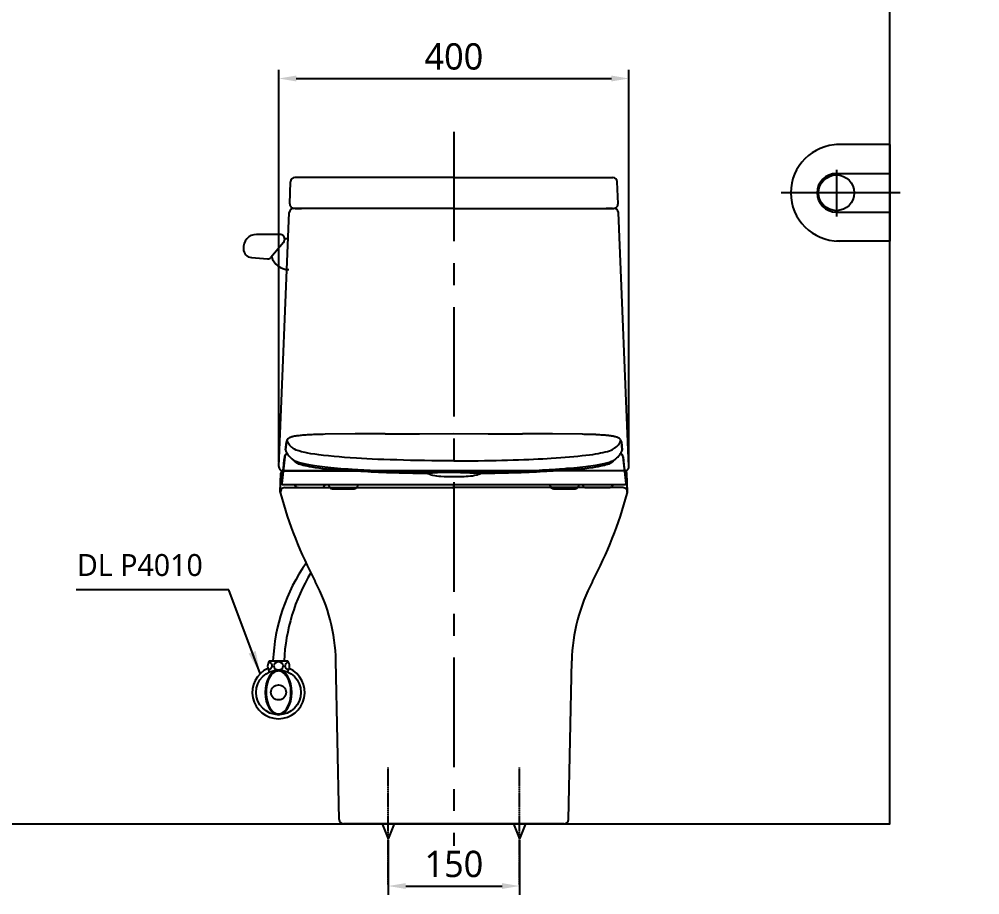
# Model space of a CAD drawing. Extents: x 2063 to 4292, y -4038 to -1742.
# Drawn here: x 3159 to 4255, y -3866 to -2867 of the extents above; entities that cross this region are included whole.
import ezdxf

# ---------------------------------------------------------------- set-up
doc = ezdxf.new("R2010")
doc.units = 0
doc.header["$LTSCALE"] = 20
doc.header["$MEASUREMENT"] = 0
doc.linetypes.add('CENTER', pattern=[2, 1.25, -0.25, 0.25, -0.25])
doc.linetypes.add('CENTER2', pattern=[1.125, 0.75, -0.125, 0.125, -0.125])
doc.layers.get('0').update_dxf_attribs({"linetype": 'CONTINUOUS'})
doc.layers.get('DEFPOINTS').update_dxf_attribs({"linetype": 'CONTINUOUS'})
for name, color, linetype in [('1', 1, 'CONTINUOUS'), ('2', 2, 'CONTINUOUS'), ('4', 4, 'CONTINUOUS'), ('6', 6, 'CONTINUOUS'), ('CENTER', 2, 'CENTER'), ('FAUCET', 4, 'CONTINUOUS')]:
    doc.layers.add(name, color=color, linetype=linetype)
doc.styles.add('GHS', font='romans', dxfattribs={"bigfont": 'ghs'})
doc.styles.get("Standard").update_dxf_attribs({"font": 'NanumGothic.ttf'})
doc.dimstyles.new('ISO-25', dxfattribs={"dimtxt": 20, "dimasz": 20, "dimexe": 3, "dimexo": 1, "dimgap": 5, "dimtad": 1, "dimtoh": 1, "dimdec": 0, "dimtxsty": 'Standard', "dimcen": 0, "dimclrd": 3, "dimclre": 3, "dimclrt": 2, "dimadec": 0, "dimazin": 0, "dimtfac": 1, "dimtdec": 0, "dimtmove": 0, "dimatfit": 3, "dimfxl": 0, "dimarcsym": 0})
doc.dimstyles.get("Standard").update_dxf_attribs({"dimtxt": 2.7, "dimasz": 2, "dimexe": 2, "dimexo": 1, "dimgap": 1.5, "dimtad": 1, "dimlfac": 10, "dimzin": 0, "dimdsep": 46, "dimtxsty": 'Standard', "dimcen": 0, "dimclrt": 2, "dimadec": 0, "dimazin": 0, "dimtfac": 1, "dimtofl": 0, "dimtmove": 0, "dimatfit": 3, "dimfxl": 0, "dimtolj": 1, "dimtzin": 0, "dimarcsym": 0})

# ---------------------------------------------------------------- blocks, each defined once
blk = doc.blocks.new('A$C20BB425E')
at = {"color": 2, "ltscale": 50}
for p, q in [((196.4, 63), (196.4, 63)), ((5.3, 53.6), (4.3, 44.7)), ((388.5, 44.7), (387.5, 53.6)), ((3.4, 36.5), (0, 6.2)), ((392.8, 6.2), (389.4, 36.5)), ((1.1, 4.9), (10.3, 4.9)), ((10.3, 4.9), (26.4, 4.9)), ((26.4, 4.9), (95.1, 4.9)), ((95.1, 4.9), (297.7, 4.9)), ((297.7, 4.9), (366.4, 4.9)), ((366.4, 4.9), (382.4, 4.9)), ((382.4, 4.9), (391.7, 4.9))]:
    blk.add_line(p, q, dxfattribs=at)
for points in [[(29.2, 61.5), (27.4, 61.4), (25.5, 61.2), (23.8, 61.1), (22.1, 60.9), (20.9, 60.8), (19.7, 60.6), (18.6, 60.5), (17.8, 60.4), (17.3, 60.3), (17, 60.3), (16.7, 60.2), (16.4, 60.2), (16, 60.1), (15.5, 60.1), (15, 60), (14.4, 59.9), (13.8, 59.7), (13, 59.6), (12.2, 59.4), (11.5, 59.2), (11, 59.1), (10.7, 59), (10.4, 58.9), (10, 58.7), (9.6, 58.6), (9.2, 58.4), (8.9, 58.2), (8.5, 58.1), (8, 57.8), (7.6, 57.5), (7.2, 57.1), (6.8, 56.8), (6.5, 56.4), (6.3, 56.2), (6.1, 55.9), (5.9, 55.5), (5.7, 55), (5.5, 54.4), (5.3, 53.8)], [(6, 55.6), (6.1, 55.2), (6.2, 54.8), (6.4, 54.4), (6.6, 54), (6.7, 53.6), (6.9, 53.3), (7.1, 53), (7.2, 52.6), (7.3, 52.5), (7.4, 52.4), (7.4, 52.2), (7.5, 52.1), (7.6, 52), (7.7, 51.9), (7.7, 51.8), (7.9, 51.5), (8, 51.3), (8.2, 51.1), (8.3, 50.8), (8.5, 50.6), (8.7, 50.3), (8.9, 50.1), (9.1, 49.8), (9.3, 49.5), (9.6, 49.2), (9.8, 49), (10.1, 48.7), (10.4, 48.4), (10.7, 48.1), (11.1, 47.8), (11.5, 47.5), (11.8, 47.2), (12.2, 46.9), (12.6, 46.6), (13.1, 46.3)], [(49.6, 62.2), (47.5, 62.1), (45, 62.1), (42.6, 62), (40.4, 62), (38.2, 61.9), (36.2, 61.8), (34.3, 61.7), (32.5, 61.7), (30.9, 61.6), (29.4, 61.5), (29.2, 61.5)], [(118, 62.8), (83.8, 62.6), (49.6, 62.2)], [(49.6, 62.2), (49.6, 62.2)], [(49.6, 62.2), (49.6, 62.2)], [(49.6, 62.2), (49.6, 62.2)], [(118, 62.8), (157.2, 62.9), (196.4, 63)], [(196.4, 63), (235.6, 62.9), (274.8, 62.8)], [(343.2, 62.2), (309, 62.6), (274.8, 62.8)], [(358.1, 61.8), (356.6, 61.8), (354.2, 61.9), (351.6, 62), (349.5, 62.1), (347.4, 62.1), (345.1, 62.1), (343.2, 62.2)], [(387.5, 53.8), (387.3, 54.6), (387, 55.3), (386.7, 55.9), (386.4, 56.3), (386.2, 56.6), (386, 56.8), (385.8, 57), (385.3, 57.4), (384.8, 57.8), (384.3, 58.1), (383.8, 58.3), (383.5, 58.5), (383, 58.6), (382.6, 58.8), (382.2, 58.9), (381.9, 59), (381.5, 59.1), (381.1, 59.2), (380.6, 59.4), (380.1, 59.5), (379.4, 59.6), (378.9, 59.8), (378.3, 59.9), (377.7, 60), (377.2, 60.1), (376.7, 60.2), (376.3, 60.2), (375.9, 60.3), (375.4, 60.4), (374.8, 60.4), (374.2, 60.5), (373.5, 60.6), (372.8, 60.7), (372, 60.8), (371.1, 60.9), (370.1, 61), (368.9, 61.1), (367.6, 61.2), (366.2, 61.3), (364.6, 61.4), (362.9, 61.5), (361, 61.6), (358.9, 61.7), (358.1, 61.8)], [(386.8, 55.6), (386.8, 55.6), (386.4, 54.4), (385.9, 53.3), (385.3, 52.2), (384.7, 51.2), (384.1, 50.3), (383.5, 49.5), (382.8, 48.8), (382.1, 48.1), (381.3, 47.4), (380.5, 46.8), (379.7, 46.3)], [(4.3, 44.6), (5.3, 53.5)], [(4.3, 44.6), (4.3, 44.4), (4.3, 44.3)], [(4.3, 44.5), (4.3, 44.5), (4.3, 44.4)], [(4.3, 44.3), (4.3, 44.2)], [(4.3, 44.2), (4.4, 44.2), (4.4, 44), (4.5, 43.8), (4.6, 43.6), (4.6, 43.4), (4.7, 43.2), (4.8, 43.1), (4.8, 42.9), (4.9, 42.8), (4.9, 42.7), (5, 42.6), (5, 42.5), (5, 42.4), (5.1, 42.3), (5.1, 42.2), (5.2, 42), (5.3, 41.9), (5.4, 41.7), (5.5, 41.5), (5.6, 41.3), (5.7, 41.1), (5.9, 40.8), (6.1, 40.5), (6.3, 40.2), (6.5, 39.9), (6.7, 39.6), (6.9, 39.3), (7.1, 39), (8.1, 37.7), (9.3, 36.5), (10.5, 35.3), (10.7, 35.1), (11, 34.9), (11.2, 34.6), (11.4, 34.5), (11.6, 34.4), (11.7, 34.2), (11.9, 34.1), (12, 34), (12.2, 33.8), (12.3, 33.7), (12.4, 33.6), (12.5, 33.6), (12.6, 33.5), (12.7, 33.4), (12.8, 33.3), (13, 33.2), (13.1, 33.1), (13.3, 33), (13.5, 32.8), (13.7, 32.7), (14, 32.5), (14.3, 32.4), (14.5, 32.2), (14.8, 32.1), (15, 32), (15.2, 31.9), (15.4, 31.8), (15.6, 31.7), (15.9, 31.6), (16.3, 31.4), (16.8, 31.2), (17.4, 31), (17.9, 30.8), (18.5, 30.6), (19.2, 30.4), (19.8, 30.2), (20.5, 30), (21.9, 29.6), (23.4, 29.2), (25.1, 28.8), (26.8, 28.4), (28.6, 28), (30.6, 27.6), (32.8, 27.2), (35.1, 26.9), (37.6, 26.5), (40.2, 26.1), (43, 25.8), (46, 25.4), (49.2, 25), (52.6, 24.7), (56.1, 24.3), (59.8, 24), (63.7, 23.7), (67.6, 23.3), (71.7, 23), (75.9, 22.7), (80.3, 22.4), (83.6, 22.2), (87, 22), (90.4, 21.8), (93.8, 21.6), (97.4, 21.4), (101.1, 21.2), (104.9, 21), (109.1, 20.8), (113.5, 20.6), (118, 20.4), (122.7, 20.3), (127.4, 20.1), (132, 20), (136.6, 19.8), (141.4, 19.7), (146.2, 19.6), (151, 19.5), (155.9, 19.4), (160.5, 19.3), (165.1, 19.3), (166.5, 19.3), (167.9, 19.2), (169.4, 19.2), (171, 19.2), (172.8, 19.2), (174.8, 19.2), (176.9, 19.2), (179.2, 19.1), (181.7, 19.1), (184.4, 19.1), (187.1, 19.1), (190.1, 19.1), (193.2, 19.1), (196.4, 19.1)], [(5.3, 53.6), (5.3, 53.8)], [(5.3, 53.5), (5.3, 53.6)], [(196.4, 32), (188, 32), (179.6, 32), (171.2, 32.1), (163, 32.2), (154.8, 32.3), (146.8, 32.5), (139, 32.7), (131.3, 32.9), (123.9, 33.1), (116.7, 33.4), (109.8, 33.6), (103.2, 33.9), (97, 34.3), (91, 34.6), (85.2, 35), (78.3, 35.4), (71.8, 35.9), (65.6, 36.4), (59.7, 36.9), (53.4, 37.5), (47.7, 38.1), (42.4, 38.7), (37.7, 39.4), (33.4, 40), (29.8, 40.7), (26.6, 41.4), (22.7, 42.3), (19.4, 43.3), (16.7, 44.2), (14.6, 45.2), (13.1, 46.3)], [(196.4, 32), (203.4, 32), (210.4, 32), (217.4, 32.1), (224.3, 32.1), (231.2, 32.2), (238, 32.3), (244.7, 32.4), (251.2, 32.6), (257.7, 32.8), (264, 32.9), (270.1, 33.1), (276.1, 33.4), (281.8, 33.6), (287.4, 33.8), (292.7, 34.1), (297.9, 34.4), (302.8, 34.7), (307.6, 35), (313.1, 35.3), (318.4, 35.7), (323.5, 36.1), (328.4, 36.5), (333.1, 36.9), (338, 37.4), (342.7, 37.9), (347, 38.3), (351.1, 38.8), (354.8, 39.3), (358.1, 39.8), (361.1, 40.4), (363.8, 40.9), (366.2, 41.4), (369, 42.1), (371.6, 42.7), (373.8, 43.4), (375.8, 44.1), (377.4, 44.8), (378.7, 45.5), (379.7, 46.3)], [(196.4, 19.1), (199.9, 19.1), (203.2, 19.1), (206.3, 19.1), (209.3, 19.1), (212, 19.1), (214.6, 19.1), (216.8, 19.2), (218.9, 19.2), (220.8, 19.2), (222.5, 19.2), (224.1, 19.2), (226.6, 19.3), (229.2, 19.3), (231.7, 19.3), (234.3, 19.4), (236.9, 19.4), (241.8, 19.5), (246.6, 19.6), (251.4, 19.7), (256.2, 19.8), (260.8, 20), (265.4, 20.1), (270.4, 20.3), (275.3, 20.4), (280.1, 20.6), (284.7, 20.8), (289.2, 21), (293.6, 21.3), (297.5, 21.5), (301.4, 21.7), (305.2, 21.9), (308.9, 22.2), (312.5, 22.4), (316.9, 22.7), (321.2, 23), (325.4, 23.4), (329.4, 23.7), (333.2, 24), (336.9, 24.4), (340.3, 24.7), (343.6, 25.1), (346.8, 25.4), (349.8, 25.8), (352.7, 26.1), (355.4, 26.5), (357.9, 26.9), (360.2, 27.3), (362.3, 27.7), (364.2, 28), (366, 28.4), (367.7, 28.8), (369.4, 29.2), (371, 29.6), (372.5, 30.1), (373.9, 30.5), (375.1, 30.9), (376.3, 31.4), (376.7, 31.5), (377.1, 31.7), (377.4, 31.8), (377.7, 32), (377.9, 32.1), (378.1, 32.2), (378.4, 32.3), (378.6, 32.4), (378.8, 32.5), (379, 32.7), (379.2, 32.8), (379.4, 32.9), (379.6, 33.1), (379.8, 33.2), (379.9, 33.3), (380.1, 33.4), (380.2, 33.5), (380.3, 33.5), (380.4, 33.6), (380.5, 33.7), (380.6, 33.8), (380.7, 33.9), (380.8, 34), (381, 34.1), (381.1, 34.3), (381.3, 34.4), (381.4, 34.5), (381.7, 34.8), (382, 35), (382.2, 35.2), (382.5, 35.5), (383.3, 36.3), (384.1, 37.1), (385, 38.1), (385.8, 39.1), (386, 39.5), (386.3, 39.8), (386.5, 40.2), (386.7, 40.5), (386.9, 40.8), (387.1, 41.1), (387.2, 41.3), (387.3, 41.5), (387.4, 41.8), (387.5, 42), (387.6, 42.2), (387.8, 42.4), (387.8, 42.5), (387.9, 42.6), (387.9, 42.7), (388, 42.9), (388, 43), (388.1, 43.2), (388.1, 43.3), (388.2, 43.5), (388.3, 43.7), (388.4, 43.9), (388.4, 44.2), (388.5, 44.2)], [(387.5, 53.6), (387.5, 53.8)], [(387.5, 53.5), (387.5, 53.6)], [(387.5, 53.5), (388.5, 44.6)], [(388.5, 44.8), (388.5, 44.7)], [(388.5, 44.5), (388.5, 44.6), (388.5, 44.8)], [(388.5, 44.7), (388.5, 44.6)], [(388.5, 44.6), (388.5, 44.4), (388.5, 44.2)], [(388.5, 44.2), (388.5, 44.3)], [(0, 6.1), (0.2, 7.7), (0.4, 9.3), (0.5, 10.9), (0.7, 12.4), (0.9, 13.9), (1, 15), (1.1, 16), (1.2, 17.3), (1.4, 18.7), (1.6, 20.3), (1.8, 21.9), (1.9, 23.4), (2.1, 25.1), (2.3, 26.8), (2.5, 28.2), (2.6, 29.7), (2.8, 31.4), (3, 33.1), (3.2, 34.7), (3.4, 36.4)], [(6.1, 40.5), (6, 40.5), (5.8, 40.3), (5.5, 40.1), (5.3, 39.9), (5, 39.7), (4.7, 39.4), (4.4, 39), (4.1, 38.5), (3.8, 38), (3.5, 37.3), (3.4, 36.6)], [(3.4, 36.4), (3.5, 37.2), (3.9, 38), (4.3, 38.8), (5, 39.5), (5.7, 40.1), (6.2, 40.4)], [(16.6, 29.9), (14.5, 31.6), (13, 33.2)], [(379.8, 33.2), (378.2, 31.6), (376.2, 29.9)], [(389.4, 36.4), (389.3, 37.2), (388.9, 38.1), (388.4, 38.8), (387.8, 39.5), (387.1, 40.1), (386.6, 40.4)], [(389.4, 36.6), (389.2, 37.3), (389, 38), (388.7, 38.7), (388.3, 39.1), (388, 39.5), (387.7, 39.8), (387.5, 40), (387.3, 40.2), (386.8, 40.4), (386.7, 40.5)], [(389.4, 36.4), (390.5, 27), (391.7, 16.2), (392.8, 6.1)], [(31.6, 25.2), (29.1, 25.7), (26.7, 26.2), (24.6, 26.7), (22.7, 27.2), (21.1, 27.8), (19.6, 28.3), (18.4, 28.8), (17.4, 29.4), (16.6, 29.9)], [(98.1, 19.3), (90.3, 19.7), (82.9, 20.1), (75.9, 20.6), (69.3, 21), (63.1, 21.5), (57.3, 22), (51.9, 22.5), (47, 23), (42.4, 23.6), (38.4, 24.1), (34.8, 24.6), (31.6, 25.2)], [(361.2, 25.2), (358, 24.6), (354.4, 24.1), (350.4, 23.6), (345.8, 23), (340.9, 22.5), (335.5, 22), (329.7, 21.5), (323.5, 21), (316.8, 20.6), (309.8, 20.1), (302.5, 19.7), (294.7, 19.3)], [(376.2, 29.9), (375.4, 29.3), (374.4, 28.8), (373.1, 28.3), (371.6, 27.7), (369.9, 27.2), (368.1, 26.7), (366, 26.2), (363.7, 25.7), (361.2, 25.2)], [(165.5, 17.3), (160.1, 17.4), (154.7, 17.5), (149.5, 17.6), (144.2, 17.7), (139.1, 17.8), (134.1, 17.9), (129.2, 18.1), (124.3, 18.2), (119.6, 18.4), (115, 18.6), (110.6, 18.7), (106.3, 18.9), (102.1, 19.1), (98.1, 19.3)], [(196.4, 18.9), (195.8, 18.9), (195.1, 18.9), (194.3, 18.9), (193.4, 18.9), (192.5, 18.9), (191.4, 18.8), (190.5, 18.8), (189.8, 18.8), (189.2, 18.8), (188.7, 18.8), (188.4, 18.8), (187.9, 18.8), (187.3, 18.8), (186.7, 18.8), (185.9, 18.7), (185, 18.7), (184.3, 18.7), (183.6, 18.7), (183, 18.7), (182.4, 18.6), (181.7, 18.6), (181, 18.6), (180.2, 18.6), (179.5, 18.5), (178.5, 18.5), (177.5, 18.4), (176.6, 18.4), (175.6, 18.3), (175.3, 18.3), (175, 18.3), (174.7, 18.2), (174.3, 18.2), (174, 18.2), (173.4, 18.1), (172.5, 18.1), (171.8, 18), (171.2, 18), (170.6, 17.9), (170.2, 17.9), (169.9, 17.8), (169.9, 17.8), (169.6, 17.8), (169.3, 17.8), (169, 17.7), (168.7, 17.7), (168.4, 17.7), (166.9, 17.5), (165.5, 17.3)], [(170.5, 15.6), (170.4, 15.7), (170.1, 15.8), (169.8, 16), (169.4, 16.3), (169.1, 16.4), (168.8, 16.5), (168.5, 16.6), (168.2, 16.8), (166.9, 17.1), (165.5, 17.3)], [(196.4, 13.6), (192.7, 13.6), (188.9, 13.6), (185.2, 13.7), (181.6, 13.9), (179.3, 14.1), (177, 14.3), (174.8, 14.7), (172.6, 15.1), (170.5, 15.6)], [(196.4, 18.9), (200.2, 18.9), (204, 18.8), (207.7, 18.7), (211.4, 18.6), (212.6, 18.6), (213.7, 18.5), (214.9, 18.4), (216.1, 18.4), (217.2, 18.3), (218.4, 18.2), (219.7, 18.1), (223.6, 17.8), (227.3, 17.3)], [(222.3, 15.6), (220, 15.1), (217.7, 14.6), (215.3, 14.3), (212.9, 14), (210.5, 13.9), (208.1, 13.7), (204.2, 13.6), (200.3, 13.6), (196.4, 13.6)], [(222.3, 15.6), (222.6, 15.8), (222.9, 16), (223.2, 16.1), (223.5, 16.3), (223.8, 16.4), (224.2, 16.6), (224.6, 16.7), (225, 16.9), (225.6, 17), (226.2, 17.2), (226.7, 17.3), (227.3, 17.3)], [(294.7, 19.3), (290.7, 19.1), (286.5, 18.9), (282.2, 18.7), (277.7, 18.6), (273.2, 18.4), (268.5, 18.2), (263.6, 18.1), (258.7, 17.9), (253.7, 17.8), (248.5, 17.7), (243.3, 17.6), (238.1, 17.5), (232.7, 17.4), (227.3, 17.3)], [(0, 5.7), (0, 5.9), (0, 6.1)], [(0.1, 6), (0, 6.1)], [(0, 5.8), (0, 5.7)], [(0, 5.7), (0.1, 5.5), (0.2, 5.3), (0.3, 5.2)], [(0.1, 5.9), (0.1, 5.5), (0.4, 5.2), (0.7, 5), (0.9, 4.9)], [(0.3, 5.2), (0.5, 5.1), (0.8, 4.9)], [(0.8, 4.9), (0.9, 4.9)], [(0.9, 4.9), (1.1, 4.9)], [(16.6, 2.3), (16.3, 2.5)], [(16.4, 2.5), (16.3, 2.5)], [(16.3, 2.5), (16.4, 2.5)], [(16.4, 2.5), (16.6, 2.3), (17.3, 1.9), (18, 1.6), (18.6, 1.5)], [(18.8, 1.5), (18.5, 1.5)], [(18.6, 1.5), (18.7, 1.5), (18.8, 1.5)], [(18.6, 1.5), (18.8, 1.5), (19, 1.5), (19.3, 1.5), (19.6, 1.5)], [(18.6, 1.5), (18.8, 1.5), (18.8, 1.5)], [(18.8, 1.5), (19, 1.5)], [(19.7, 1.5), (19.5, 1.5)], [(19.7, 1.5), (19.5, 1.5)], [(44.7, 1.5), (44.9, 1.5)], [(44.9, 1.5), (45.2, 1.5), (45.5, 1.5), (45.7, 1.5), (45.8, 1.5)], [(45.8, 1.5), (46.6, 1.7), (47.3, 2), (48, 2.4), (48.1, 2.5)], [(48, 2.4), (48.5, 2.9), (49, 3.4), (49.5, 4.2), (50, 4.9)], [(53.2, 4.9), (53.3, 4.6), (53.7, 3.6), (54.2, 2.7), (54.9, 1.8), (55.4, 1.2)], [(55.4, 1.2), (55.4, 1.2)], [(55.4, 1.2), (55.4, 1.2), (55.4, 1.2)], [(55.4, 1.2), (55.4, 1.2)], [(55.4, 1.2), (55.7, 0.9), (56.4, 0.5), (56.8, 0.3), (57.1, 0.2), (57.5, 0.1), (57.9, 0)], [(55.5, 1.1), (55.4, 1.2)], [(57.9, 0), (58.2, 0), (58.4, 0)], [(82.2, 0), (82.4, 0), (82.6, 0)], [(82.2, 0), (82.4, 0), (82.6, 0)], [(82.4, 0), (82.4, 0), (82.2, 0)], [(82.6, 0), (83, 0.1), (83.4, 0.2), (83.7, 0.3), (84.1, 0.5), (84.4, 0.7), (84.8, 0.9), (85.1, 1.2)], [(85.1, 1.2), (85, 1.1)], [(85.1, 1.2), (85.6, 1.8), (86.3, 2.7), (86.8, 3.6), (87.2, 4.6), (87.3, 4.9)], [(196.4, 0), (196.4, 0.9), (196.4, 2.2), (196.4, 3.4)], [(305.5, 4.9), (305.7, 4.3), (306.1, 3.4), (306.6, 2.5), (307.2, 1.7), (307.7, 1.2)], [(307.7, 1.2), (307.7, 1.2)], [(307.7, 1.2), (308, 0.9), (308.7, 0.5), (309.4, 0.2), (310.1, 0)], [(310.6, 0), (310.4, 0), (310.1, 0)], [(334, 0), (334.3, 0), (334.6, 0), (334.9, 0)], [(334.5, 0), (334.7, 0), (334.9, 0)], [(334.9, 0), (335.7, 0.2), (336, 0.3), (336.4, 0.4), (336.7, 0.6), (337, 0.9), (337.3, 1.1), (337.4, 1.2)], [(337.3, 1.2), (337.9, 1.8), (338.6, 2.7), (339.1, 3.6), (339.5, 4.6), (339.6, 4.9)], [(337.3, 1.1), (337.4, 1.2)], [(337.3, 1.1), (337.3, 1.2)], [(342.8, 4.9), (342.9, 4.7), (343.5, 3.9), (344.1, 3.1), (344.8, 2.4)], [(344.7, 2.5), (344.8, 2.4), (345.5, 2), (346.2, 1.7), (347, 1.5)], [(347, 1.5), (347.1, 1.5), (347.3, 1.5), (347.6, 1.5), (347.9, 1.5)], [(348.1, 1.5), (347.9, 1.5)], [(373.1, 1.5), (373.2, 1.5)], [(373.2, 1.5), (373.5, 1.5), (373.8, 1.5), (374, 1.5), (374.2, 1.5)], [(374.2, 1.5), (374.9, 1.7), (374.9, 1.7)], [(374.9, 1.7), (375.2, 1.8), (375.9, 2.1), (376.4, 2.5)], [(391.7, 4.9), (391.9, 4.9)], [(391.9, 4.9), (392.1, 5), (392.4, 5.2), (392.7, 5.5), (392.7, 5.9)], [(391.9, 4.9), (392.1, 5)], [(392.1, 5), (392.2, 5), (392.5, 5.2), (392.6, 5.4), (392.8, 5.7)], [(392.8, 6.1), (392.7, 6)], [(392.8, 6.2), (392.8, 6.3)], [(392.8, 6.1), (392.8, 6.2)], [(392.8, 5.7), (392.8, 5.9), (392.8, 6.1)]]:
    blk.add_lwpolyline(points, dxfattribs=at)
for centre, major_axis, start_param, end_param in [((1.1, 5.9), (0, 1), 1.466077, 1.570796), ((391.7, 5.9), (0, -1), 1.570796, 1.675516)]:
    blk.add_ellipse(centre, major_axis=major_axis, ratio=0.999757, start_param=start_param, end_param=end_param, dxfattribs=at)
for points in [[(14.4, 4.9), (14.9, 4.1), (15.5, 3.2), (16.3, 2.5)], [(19, 1.5), (19, 1.5), (19, 1.5), (19, 1.5)], [(19.7, 1.5), (19.9, 1.5), (20.2, 1.5), (20.5, 1.5)], [(20.5, 1.5), (22.2, 1.5), (24, 1.5), (25.9, 1.5)], [(25.9, 1.5), (28, 1.5), (32.2, 1.5), (36.4, 1.5), (38.5, 1.5)], [(38.5, 1.5), (40.4, 1.5), (42.2, 1.5), (43.9, 1.5)], [(43.9, 1.5), (44.2, 1.5), (44.5, 1.5), (44.7, 1.5)], [(348.1, 1.5), (348.3, 1.5), (348.6, 1.5), (348.9, 1.5)], [(348.9, 1.5), (350.6, 1.5), (352.4, 1.5), (354.3, 1.5)], [(354.3, 1.5), (356.4, 1.5), (360.6, 1.5), (364.8, 1.5), (366.8, 1.5)], [(366.8, 1.5), (368.8, 1.5), (370.6, 1.5), (372.3, 1.5)], [(372.3, 1.5), (372.6, 1.5), (372.9, 1.5), (373.1, 1.5)], [(378.4, 4.9), (377.9, 4.1), (377.3, 3.2), (376.4, 2.5)], [(58.4, 0), (58.4, 0), (58.5, 0), (58.6, 0)], [(58.6, 0), (58.8, 0), (59.3, 0), (59.9, 0), (60.2, 0)], [(60.2, 0), (60.5, 0), (60.8, 0), (61.2, 0)], [(61.2, 0), (63.1, 0), (65.1, 0), (67, 0)], [(67, 0), (69.1, 0), (73.1, 0), (76.5, 0), (78.1, 0)], [(78.1, 0), (79.5, 0), (80.8, 0), (81.8, 0)], [(81.8, 0), (81.9, 0), (82.1, 0), (82.2, 0)], [(82.2, 0), (82.2, 0), (82.3, 0), (82.3, 0)], [(310.5, 0), (310.5, 0), (310.6, 0), (310.6, 0)], [(310.6, 0), (310.7, 0), (310.8, 0), (311, 0)], [(311, 0), (312, 0), (313.3, 0), (314.7, 0)], [(314.7, 0), (316.3, 0), (319.7, 0), (323.7, 0), (325.8, 0)], [(325.8, 0), (327.7, 0), (329.7, 0), (331.6, 0)], [(331.6, 0), (332, 0), (332.3, 0), (332.6, 0)]]:
    blk.add_open_spline(points, degree=3, dxfattribs=at)
for points, knots in [([(19, 1.5), (19, 1.5), (19.2, 1.5), (19.5, 1.5), (19.7, 1.5)], [0.1249058, 0.1249058, 0.1249058, 0.1249058, 0.5, 1, 1, 1, 1]), ([(44.7, 1.5), (44.9, 1.5), (45.3, 1.5), (45.4, 1.5), (45.4, 1.5)], [0, 0, 0, 0, 0.25, 0.4999954, 0.4999954, 0.4999954, 0.4999954]), ([(196.4, 3.4), (196.4, 3.4), (196.4, 3.9), (196.4, 4.5), (196.4, 4.9)], [0, 0, 0, 0, 0.00250847, 0.03856434, 0.03856434, 0.03856434, 0.03856434]), ([(58.3, 0), (58.3, 0), (58.3, 0), (58.3, 0), (58.4, 0)], [0.3247063, 0.3247063, 0.3247063, 0.3247063, 0.5, 0.6790387, 0.6790387, 0.6790387, 0.6790387]), ([(332.6, 0), (332.9, 0), (333.5, 0), (333.9, 0), (334, 0)], [0, 0, 0, 0, 0.25, 0.4339289, 0.4339289, 0.4339289, 0.4339289]), ([(334, 0), (334.1, 0), (334.3, 0), (334.5, 0), (334.5, 0), (334.5, 0)], [0.4339289, 0.4339289, 0.4339289, 0.4339289, 0.5, 0.75, 0.8336014, 0.8336014, 0.8336014, 0.8336014])]:
    blk.add_open_spline(points, degree=3, knots=knots, dxfattribs=at)
blk = doc.blocks.new('*D36')
at = {"layer": '1', "color": 3, "lineweight": -2}
for p, q in [((3579.9, -3804), (3579.9, -3866.3)), ((3729.9, -3804), (3729.9, -3866.3)), ((3599.9, -3856.3), (3709.9, -3856.3))]:
    blk.add_line(p, q, dxfattribs=at)
at = {"layer": '1', "color": 3}
for points in [[(3599.9, -3853), (3599.9, -3859.6), (3579.9, -3856.3)], [(3709.9, -3853), (3709.9, -3859.6), (3729.9, -3856.3)]]:
    blk.add_solid(points, dxfattribs=at)
at = {"layer": 'DEFPOINTS', "color": 0}
for p in [(3579.9, -3799), (3729.9, -3799), (3729.9, -3856.3)]:
    blk.add_point(p, dxfattribs=at)
at = {"layer": '1', "color": 2, "insert": (3654.9, -3831.3), "char_height": 30, "attachment_point": 5}
blk.add_mtext('\\A1;150', dxfattribs=at)
blk = doc.blocks.new('*D38')
at = {"color": 3, "lineweight": -2, "ltscale": 3}
for p, q in [((3455.1, -3372.5), (3455.1, -2925)), ((3854.6, -3372.7), (3854.6, -2925)), ((3475.1, -2935), (3834.6, -2935))]:
    blk.add_line(p, q, dxfattribs=at)
at = {"color": 3, "ltscale": 3}
for points in [[(3475.1, -2931.6), (3475.1, -2938.3), (3455.1, -2935)], [(3834.6, -2931.6), (3834.6, -2938.3), (3854.6, -2935)]]:
    blk.add_solid(points, dxfattribs=at)
at = {"layer": 'DEFPOINTS', "color": 0, "ltscale": 3}
for p in [(3854.6, -2935), (3455.1, -3377.5), (3854.6, -3377.7)]:
    blk.add_point(p, dxfattribs=at)
at = {"color": 2, "ltscale": 3, "insert": (3654.9, -2910), "char_height": 30, "attachment_point": 5}
blk.add_mtext('\\A1;400', dxfattribs=at)

msp = doc.modelspace()

# ---------------------------------------------------------------- linework, layer by layer
at = {"lineweight": -3}
for p, q in [((3467.56867, -3077.90165), (3468.61183, -3052.90165)), ((3842.13401, -3077.90165), (3841.09085, -3052.90165))]:
    msp.add_line(p, q, dxfattribs=at)
for p, q in [((3455.06867, -3377.47173), (3467.1514, -3087.90165)), ((3854.63401, -3377.47173), (3842.55127, -3087.90165)), ((3456.85134, -3407.01218), (3457.63931, -3385.22476)), ((3849.63835, -3382.68018), (3460.06432, -3382.68018)), ((3460.27758, -3382.68018), (3654.85134, -3382.68018)), ((3849.42509, -3382.68018), (3654.85134, -3382.68018)), ((3852.85134, -3407.01218), (3852.06337, -3385.22476)), ((3461.88174, -3401.73218), (3654.85134, -3401.73218)), ((3847.82094, -3401.73218), (3654.85134, -3401.73218)), ((3524.06983, -3780.51581), (3520.31787, -3599.53013)), ((3785.63284, -3780.51581), (3789.38481, -3599.53013)), ((3780.63392, -3785.41218), (3529.06876, -3785.41218))]:
    msp.add_line(p, q)
at = {"color": 7}
for p, q in [((3654.85134, -3382.68018), (3460.06432, -3382.68018)), ((3573.06784, -3785.41218), (3579.85134, -3802.6403)), ((3586.63483, -3785.41218), (3579.85134, -3802.6403)), ((3723.06784, -3785.41218), (3729.85134, -3802.6403)), ((3736.63483, -3785.41218), (3729.85134, -3802.6403))]:
    msp.add_line(p, q, dxfattribs=at)
at = {"color": 7, "linetype": 'CENTER2', "ltscale": 0.1}
for p, q in [((3579.85134, -3854.52676), (3579.85134, -3721.04268)), ((3729.85134, -3854.52676), (3729.85134, -3721.04268))]:
    msp.add_line(p, q, dxfattribs=at)
for centre, radius, start, end in [((3460.27758, -3385.32018), 2.64, 90, 177.92872271), ((3849.42509, -3385.32018), 2.64, 2.07127729, 90), ((3462.13134, -3407.01218), 5.28, 90, 195.16263052), ((3847.57134, -3407.01218), 5.28, 344.83736948, 90), ((3924.1858, -3281.79831), 484, 195.16263052, 207.96989693), ((3385.51688, -3281.79831), 484, 332.03010307, 344.83736948), ((3317.96135, -3603.72513), 202.4, 1.18761226, 27.96989693), ((3991.74133, -3603.72513), 202.4, 152.03010307, 178.81238774), ((3529.06876, -3780.41218), 5, 181.18761226, 270), ((3780.63392, -3780.41218), 5, 270, 358.81238774)]:
    msp.add_arc(centre, radius, start, end)
at = {"layer": '1'}
for p, q in [((4091.24984, -3039.35076), (4091.24984, -3092.35333)), ((4163.929, -3065.41218), (4028.40443, -3065.41218))]:
    msp.add_line(p, q, dxfattribs=at)
at = {"layer": '1', "color": 7, "linetype": 'Continuous', "lineweight": -3}
for p, q in [((3654.85134, -3048.1101), (3473.60748, -3048.1101)), ((3654.85134, -3048.1101), (3836.09519, -3048.1101)), ((3654.85134, -3083.1101), (3472.14706, -3083.1101)), ((3654.85134, -3083.1101), (3837.55562, -3083.1101))]:
    msp.add_line(p, q, dxfattribs=at)
at = {"layer": '1', "color": 7, "lineweight": -3}
for centre, start, end in [((3473.60748, -3053.1101), 90, 177.6106358), ((3836.09519, -3053.1101), 2.3893642, 90), ((3472.56432, -3078.1101), 177.6106358, 270), ((3837.13835, -3078.1101), 270, 2.3893642), ((3472.14706, -3088.1101), 90, 177.6106358), ((3837.55562, -3088.1101), 2.3893642, 90)]:
    msp.add_arc(centre, 5, start, end, dxfattribs=at)
at = {"layer": '1', "color": 7}
for centre, start, end in [((3460.06432, -3377.68018), 177.6106358, 270), ((3849.63835, -3377.68018), 270, 2.3893642)]:
    msp.add_arc(centre, 5, start, end, dxfattribs=at)
at = {"layer": '1', "color": 7, "linetype": 'Continuous', "lineweight": -3}
for points, knots in [([(3480.52125, -3083.1101), (3479.59681, -3083.1101), (3478.68969, -3083.1101), (3476.99439, -3083.1101), (3476.21782, -3083.1101), (3474.27961, -3083.1101), (3473.51908, -3083.1101), (3473.52039, -3083.1101)], [0, 0, 0, 0, 0.25, 0.25, 0.5, 0.5, 1, 1, 1, 1]), ([(3473.9925, -3083.1101), (3473.99117, -3083.1101), (3474.7673, -3083.1101), (3476.73284, -3083.1101), (3477.51663, -3083.1101), (3479.22573, -3083.1101), (3480.13649, -3083.1101), (3481.06472, -3083.1101)], [0, 0, 0, 0, 0.5, 0.5, 0.75, 0.75, 1, 1, 1, 1]), ([(3835.71017, -3083.1101), (3835.71151, -3083.1101), (3834.93537, -3083.1101), (3832.96984, -3083.1101), (3832.18605, -3083.1101), (3830.47694, -3083.1101), (3829.56619, -3083.1101), (3828.63795, -3083.1101)], [0, 0, 0, 0, 0.5, 0.5, 0.75, 0.75, 1, 1, 1, 1]), ([(3829.18142, -3083.1101), (3830.10587, -3083.1101), (3831.01299, -3083.1101), (3832.70829, -3083.1101), (3833.48486, -3083.1101), (3835.42306, -3083.1101), (3836.1836, -3083.1101), (3836.18229, -3083.1101)], [0, 0, 0, 0, 0.25, 0.25, 0.5, 0.5, 1, 1, 1, 1])]:
    msp.add_open_spline(points, degree=3, knots=knots, dxfattribs=at)
at = {"layer": '4'}
for p, q in [((4152.24984, -3010.41218), (4091.24984, -3010.41218)), ((4152.24984, -3010.41218), (4152.24984, -3120.41218)), ((4091.24984, -3043.41218), (4152.24984, -3043.41218)), ((4091.24984, -3087.41218), (4152.24984, -3087.41218)), ((4152.24984, -3120.41218), (4091.24984, -3120.41218)), ((3444.35134, -3599.41218), (3448.50134, -3599.41218)), ((3448.50134, -3599.41218), (3465.35134, -3599.41218)), ((3444.35134, -3612.17428), (3444.35134, -3611.41218)), ((3444.35134, -3611.41218), (3446.23449, -3611.41218)), ((3445.60134, -3611.64903), (3445.60134, -3611.41218)), ((3463.46818, -3611.41218), (3465.35134, -3611.41218)), ((3464.10134, -3611.64903), (3464.10134, -3611.41218)), ((3465.35134, -3612.17428), (3465.35134, -3611.41218))]:
    msp.add_line(p, q, dxfattribs=at)
for centre, radius in [((4091.24984, -3065.41218), 20.37908), ((3454.85134, -3635.41218), 25.5), ((3454.85134, -3635.41218), 8.61509)]:
    msp.add_circle(centre, radius, dxfattribs=at)
for centre, radius, start, end in [((4094.24984, -3065.41218), 55, 90, 270), ((4091.24984, -3065.41218), 22, 90, 270), ((3660.8614, -3609.05234), 212.57876, 145.2341122, 177.40082181), ((3673.5614, -3609.05234), 212.57876, 148.8298335, 177.40082181), ((3452.35134, -3605.41218), 10, 143.13010235, 216.86989765), ((3457.35134, -3605.41218), 10, 323.13010235, 36.86989765), ((3454.85134, -3635.41218), 30, 113.91725115, 66.08274885)]:
    msp.add_arc(centre, radius, start, end, dxfattribs=at)
at = {"layer": '4', "extrusion": (0, 0, -1)}
for centre, start_param, end_param in [((3442.16866, -3605.1846), 1.8241194503, 4.4989702221), ((3467.6246, -3605.1846), 4.9420970074, 7.5846504487)]:
    msp.add_ellipse(centre, major_axis=(-5.22946, 0), ratio=0.8663914057, start_param=start_param, end_param=end_param, dxfattribs=at)
for centre, major_axis, ratio in [((3454.85134, -3605.1846), (-5.22946, 0), 0.8663914057), ((3454.85134, -3635.41218), (0, 25.5), 0.5965287665)]:
    msp.add_ellipse(centre, major_axis=major_axis, ratio=ratio, dxfattribs=at)
at = {"layer": '4'}
msp.add_open_spline([(3454.85134, -3610.91218), (3456.93173, -3610.91218), (3459.03148, -3611.72129), (3462.92771, -3614.96634), (3464.69993, -3617.40647), (3467.42578, -3623.43518), (3468.37745, -3627.01459), (3469.22785, -3634.52973), (3469.12652, -3638.45946), (3467.89463, -3645.81688), (3466.76414, -3649.23841), (3463.75171, -3654.82763), (3461.87384, -3656.98486), (3457.86869, -3659.62719), (3455.76318, -3660.12878), (3451.60768, -3659.52698), (3449.52593, -3658.40412), (3445.77472, -3654.57213), (3444.12599, -3651.86802), (3441.7116, -3645.44665), (3440.94682, -3641.7374), (3440.48515, -3634.12297), (3440.7883, -3630.2237), (3442.39114, -3623.08129), (3443.6907, -3619.84457), (3446.96159, -3614.73779), (3448.92532, -3612.87903), (3452.24303, -3611.22686), (3453.54854, -3610.91218), (3454.85134, -3610.91218)], degree=3, knots=[0, 0, 0, 0, 0.4611097388, 0.4611097388, 0.9222194776, 0.9222194776, 1.3833292164, 1.3833292164, 1.8444389553, 1.8444389553, 2.3055486941, 2.3055486941, 2.7666584329, 2.7666584329, 3.2277681717, 3.2277681717, 3.6888779105, 3.6888779105, 4.1499876493, 4.1499876493, 4.6110973881, 4.6110973881, 5.072207127, 5.072207127, 5.5333168658, 5.5333168658, 5.9944266046, 5.9944266046, 6.2831853072, 6.2831853072, 6.2831853072, 6.2831853072], dxfattribs=at)
at = {"layer": '6'}
msp.add_lwpolyline([(4254.85134, -1880.41218), (2254.85134, -1880.41218), (2254.85134, -3785.41218), (4152.24984, -3785.41218), (4152.24984, -2775.41218)], dxfattribs=at)
at = {"layer": 'CENTER', "color": 1, "linetype": 'CENTER', "ltscale": 5}
msp.add_line((3654.85134, -2995.68018), (3654.85134, -3810.5684), dxfattribs=at)
at = {"layer": 'FAUCET'}
msp.add_line((3457.04423, -3112.96686), (3429.7966, -3112.96686), dxfattribs=at)
at = {"layer": 'FAUCET', "color": 4}
for p, q in [((3460.47739, -3122.2037), (3446.24397, -3139.02501)), ((3461.6088, -3117.74363), (3461.6088, -3119.115)), ((3465.63939, -3117.74363), (3461.6088, -3117.74363)), ((3424.03163, -3139.30561), (3442.37656, -3140.71308))]:
    msp.add_line(p, q, dxfattribs=at)
at = {"layer": 'FAUCET'}
msp.add_arc((3429.83477, -3128.05901), 15.0922, 90.14491028, 184.84961114, dxfattribs=at)
at = {"layer": 'FAUCET', "color": 4}
for centre, radius, start, end in [((3456.8271, -3117.74363), 4.7817, 0, 92.6025622), ((3456.8271, -3119.115), 4.7817, 319.76364169, 0), ((3424.7966, -3129.33492), 10, 180, 265.61272928), ((3442.59368, -3135.93631), 4.7817, 267.3974378, 319.76364169), ((3466.62413, -3132.59578), 20.45289, 195.87200747, 269.4149223)]:
    msp.add_arc(centre, radius, start, end, dxfattribs=at)

# ---------------------------------------------------------------- block references
at = {"layer": '1', "color": 0}
msp.add_blockref('A$C20BB425E', (3458.45331, -3403.12429), dxfattribs=at)

# ---------------------------------------------------------------- texts
at = {"layer": '2', "insert": (3224.92538, -3490.24598), "char_height": 25, "attachment_point": 4, "style": 'GHS'}
msp.add_mtext('{\\fNanumGothic|b0|i0|c129|p50;DL P4010}', dxfattribs=at)

# ---------------------------------------------------------------- dimensions: what is measured, and where the dimension line sits
at = {"ltscale": 3}
dim = msp.add_linear_dim(base=(3854.63835, -2934.98036), p1=(3455.06867, -3377.47173), p2=(3854.63835, -3377.68018), dimstyle='Standard', override={"dimtxt": 30, "dimasz": 20, "dimexe": 10, "dimexo": 5, "dimgap": 10, "dimtoh": 1, "dimdec": 0, "dimlfac": 1, "dimrnd": 0.5, "dimzin": 8, "dimclrd": 3, "dimclre": 3, "dimtdec": 0, "dimarcsym": 1}, dxfattribs=at)
dim.commit()
dim.dimension.update_dxf_attribs({"geometry": '*D38', "text_midpoint": (3654.85351, -2909.98036)})
at = {"layer": '1'}
dim = msp.add_linear_dim(base=(3729.85134, -3856.29906), p1=(3579.85134, -3799.00994), p2=(3729.85134, -3799.00994), dimstyle='Standard', override={"dimtxt": 30, "dimasz": 20, "dimexe": 10, "dimexo": 5, "dimgap": 10, "dimtoh": 1, "dimdec": 0, "dimlfac": 1, "dimrnd": 0.5, "dimzin": 8, "dimclrd": 3, "dimclre": 3, "dimtdec": 0, "dimarcsym": 1}, dxfattribs=at)
dim.commit()
dim.dimension.update_dxf_attribs({"geometry": '*D36', "text_midpoint": (3654.85134, -3831.29906)})

# ---------------------------------------------------------------- leaders
at = {"color": 3}
msp.add_leader([(3433.87967, -3613.96016), (3398.26393, -3518.45996), (3223.96867, -3518.45996)], dimstyle='ISO-25', override={"dimscale": 1.3, "dimgap": 5, "dimtad": 0, "dimarcsym": 1}, dxfattribs=at)

doc.saveas('drawing.dxf')
